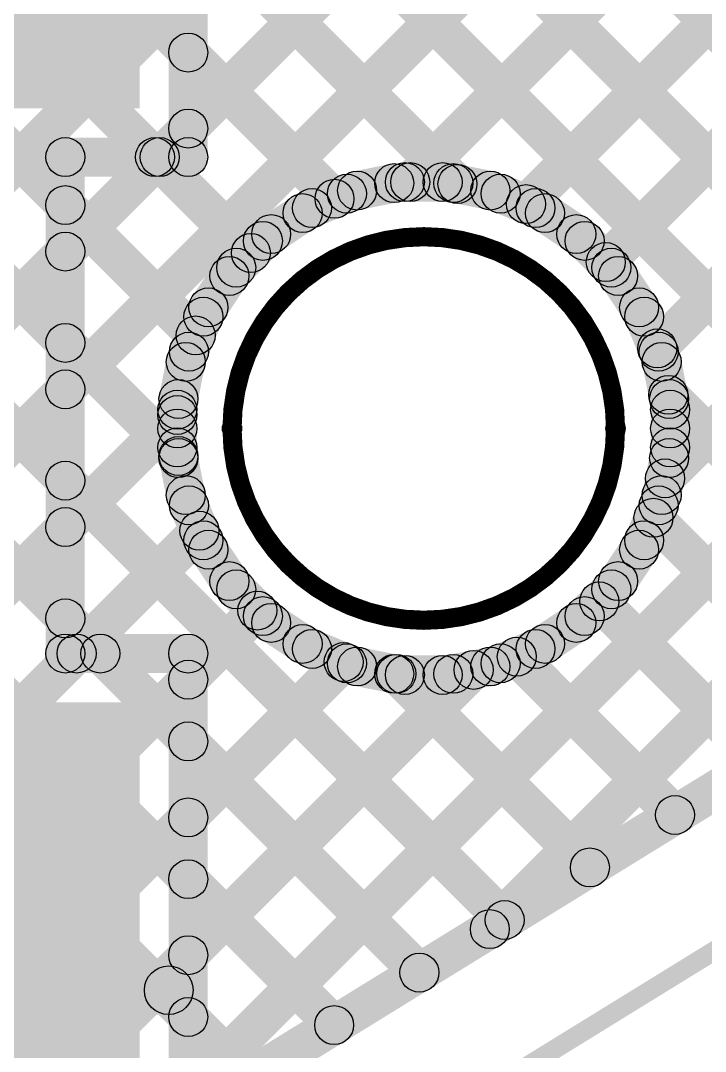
# Model space of a CAD drawing. Header units: millimetres. Extents: x -0.002 to 0.947, y -0.256 to 0.635.
# Drawn here: x 0.7243 to 0.8649, y -0.0688 to 0.1428 of the extents above; entities that cross this region are included whole.
import ezdxf

# ---------------------------------------------------------------- set-up
doc = ezdxf.new("R2010")
doc.units = ezdxf.units.MM
doc.header["$MEASUREMENT"] = 0
for name, color, linetype in [('BottomLayer', 5, 'Continuous'), ('Mechanical2', 216, 'Continuous'), ('MultiLayer', 9, 'Continuous'), ('TopLayer', 1, 'Continuous'), ('TopPaste', 8, 'Continuous'), ('TopSolder', 216, 'Continuous')]:
    doc.layers.add(name, color=color, linetype=linetype)

# ---------------------------------------------------------------- blocks, each defined once
blk = doc.blocks.new('DC_005_5A_2_5_SMT_2')
at = {"layer": 'TopLayer'}
for points in [[(-0.05512, -0.17717), (0.05512, -0.17717), (0.05512, -0.27165), (-0.05512, -0.27165)], [(0.18504, -0.17717), (0.29528, -0.17717), (0.29528, -0.27165), (0.18504, -0.27165)]]:
    blk.add_hatch(color=1, dxfattribs=at).paths.add_polyline_path(points)
at = {"layer": 'TopPaste'}
for points in [[(-0.05512, -0.17717), (0.05512, -0.17717), (0.05512, -0.27165), (-0.05512, -0.27165)], [(0.18504, -0.17717), (0.29528, -0.17717), (0.29528, -0.27165), (0.18504, -0.27165)]]:
    blk.add_hatch(color=8, dxfattribs=at).paths.add_polyline_path(points)
at = {"layer": 'TopSolder'}
for points in [[(-0.05912, -0.17317), (0.05912, -0.17317), (0.05912, -0.27565), (-0.05912, -0.27565)], [(0.18104, -0.17317), (0.29928, -0.17317), (0.29928, -0.27565), (0.18104, -0.27565)]]:
    blk.add_hatch(color=216, dxfattribs=at).paths.add_polyline_path(points)

msp = doc.modelspace()

# ---------------------------------------------------------------- hatches: boundary and pattern name
at = {"layer": 'BottomLayer'}
for points in [[(0.53565, -0.05154), (0.52999, -0.04589), (0.90817, 0.3323), (0.91383, 0.32664)], [(0.53006, -0.08541), (0.5244, -0.07976), (0.90817, 0.30401), (0.91383, 0.29836)], [(0.50093, -0.14283), (0.49527, -0.13717), (0.90817, 0.27573), (0.91383, 0.27007)], [(0.43297, 0.25836), (0.43862, 0.26402), (0.77402, -0.07138), (0.76837, -0.07704)], [(0.46125, 0.25836), (0.46691, 0.26402), (0.79152, -0.06059), (0.78586, -0.06625)], [(0.48954, 0.25836), (0.49519, 0.26402), (0.80902, -0.04981), (0.80336, -0.05546)], [(0.51782, 0.25836), (0.52348, 0.26402), (0.82652, -0.03902), (0.82086, -0.04468)], [(0.5461, 0.25836), (0.55176, 0.26402), (0.75954, 0.05623), (0.75389, 0.05058)], [(0.57439, 0.25836), (0.58004, 0.26402), (0.76307, 0.08099), (0.75742, 0.07533)], [(0.60267, 0.25836), (0.60833, 0.26402), (0.77442, 0.09793), (0.76876, 0.09227)], [(0.63096, 0.25836), (0.63661, 0.26402), (0.79159, 0.10905), (0.78593, 0.10339)], [(0.65924, 0.25836), (0.6649, 0.26402), (0.81683, 0.11208), (0.81118, 0.10643)], [(0.68752, 0.25836), (0.69318, 0.26402), (0.91383, 0.04337), (0.90817, 0.03772)], [(0.71581, 0.25836), (0.72147, 0.26402), (0.91383, 0.07166), (0.90817, 0.066)], [(0.74409, 0.25836), (0.74975, 0.26402), (0.91383, 0.09994), (0.90817, 0.09428)], [(0.52921, -0.14283), (0.52356, -0.13717), (0.90817, 0.24744), (0.91383, 0.24179)], [(0.80714, 0.10681), (0.80148, 0.11247), (0.90817, 0.21916), (0.91383, 0.2135)], [(0.8309, 0.10229), (0.82524, 0.10795), (0.90817, 0.19088), (0.91383, 0.18522)], [(0.84729, 0.09039), (0.84163, 0.09605), (0.90817, 0.16259), (0.91383, 0.15693)], [(0.52803, 0.13501), (0.53369, 0.14067), (0.75653, -0.08217), (0.75087, -0.08782)], [(0.85785, 0.07268), (0.8522, 0.07833), (0.90817, 0.13431), (0.91383, 0.12865)], [(0.79419, 0.10399), (0.79263, 0.11184), (0.80024, 0.11335), (0.8018, 0.1055)], [(0.80321, 0.10564), (0.80321, 0.11364), (0.81096, 0.11364), (0.81096, 0.10564)], [(0.81237, 0.1055), (0.81393, 0.11335), (0.82154, 0.11184), (0.81998, 0.10399)], [(0.78568, 0.10061), (0.78262, 0.108), (0.78978, 0.11097), (0.79284, 0.10358)], [(0.82133, 0.10358), (0.82439, 0.11097), (0.83156, 0.108), (0.8285, 0.10061)], [(0.77798, 0.09564), (0.77354, 0.10229), (0.77998, 0.1066), (0.78443, 0.09994)], [(0.82974, 0.09994), (0.83419, 0.1066), (0.84064, 0.10229), (0.83619, 0.09564)], [(0.85946, 0.04599), (0.8538, 0.05165), (0.90817, 0.10602), (0.91383, 0.10037)], [(0.7714, 0.08925), (0.76575, 0.09491), (0.77123, 0.10039), (0.77689, 0.09474)], [(0.83729, 0.09474), (0.84294, 0.10039), (0.84843, 0.09491), (0.84277, 0.08925)], [(0.7662, 0.08171), (0.75955, 0.08616), (0.76385, 0.09261), (0.77051, 0.08816)], [(0.84367, 0.08816), (0.85032, 0.09261), (0.85463, 0.08616), (0.84798, 0.08171)], [(0.76256, 0.0733), (0.75517, 0.07636), (0.75814, 0.08353), (0.76553, 0.08047)], [(0.84864, 0.08047), (0.85603, 0.08353), (0.859, 0.07636), (0.85161, 0.0733)], [(0.74974, -0.09201), (0.74408, -0.08635), (0.90817, 0.07774), (0.91383, 0.07208)], [(0.76064, 0.06434), (0.75279, 0.0659), (0.75431, 0.07351), (0.76215, 0.07195)], [(0.85202, 0.07195), (0.85987, 0.07351), (0.86138, 0.0659), (0.85353, 0.06434)], [(0.85446, 0.06314), (0.86012, 0.0688), (0.91383, 0.01509), (0.90817, 0.00943)], [(0.5575, -0.14283), (0.55184, -0.13717), (0.75367, 0.06466), (0.75933, 0.059)], [(0.7605, 0.05906), (0.7525, 0.05906), (0.7525, 0.06293), (0.7605, 0.06293)], [(0.86167, 0.05906), (0.85367, 0.05906), (0.85367, 0.06293), (0.86167, 0.06293)], [(0.7605, 0.05518), (0.7525, 0.05518), (0.7525, 0.05906), (0.7605, 0.05906)], [(0.86167, 0.05518), (0.85367, 0.05518), (0.85367, 0.05906), (0.86167, 0.05906)], [(0.75279, 0.05221), (0.76064, 0.05377), (0.76215, 0.04616), (0.75431, 0.0446)], [(0.85987, 0.0446), (0.85202, 0.04616), (0.85353, 0.05377), (0.86138, 0.05221)], [(0.82348, -0.04655), (0.81783, -0.04089), (0.90817, 0.04945), (0.91383, 0.0438)], [(0.75517, 0.04175), (0.76256, 0.04481), (0.76553, 0.03765), (0.75814, 0.03458)], [(0.85603, 0.03458), (0.84864, 0.03765), (0.85161, 0.04481), (0.859, 0.04175)], [(0.85142, 0.0379), (0.85708, 0.04356), (0.89651, 0.00412), (0.89085, -0.00153)], [(0.58578, -0.14283), (0.58012, -0.13717), (0.7582, 0.0409), (0.76385, 0.03524)], [(0.75955, 0.03195), (0.7662, 0.0364), (0.77051, 0.02995), (0.76385, 0.0255)], [(0.85032, 0.0255), (0.84367, 0.02995), (0.84798, 0.0364), (0.85463, 0.03195)], [(0.76575, 0.0232), (0.7714, 0.02886), (0.77689, 0.02337), (0.77123, 0.01772)], [(0.84294, 0.01772), (0.83729, 0.02337), (0.84277, 0.02886), (0.84843, 0.0232)], [(0.8403, 0.02073), (0.84596, 0.02639), (0.87901, -0.00666), (0.87335, -0.01232)], [(0.61407, -0.14283), (0.60841, -0.13717), (0.77009, 0.02451), (0.77575, 0.01885)], [(0.77354, 0.01582), (0.77798, 0.02247), (0.78443, 0.01817), (0.77998, 0.01151)], [(0.83419, 0.01151), (0.82974, 0.01817), (0.83619, 0.02247), (0.84064, 0.01582)], [(0.78262, 0.01011), (0.78568, 0.0175), (0.79284, 0.01453), (0.78978, 0.00714)], [(0.82439, 0.00714), (0.82133, 0.01453), (0.8285, 0.0175), (0.83156, 0.01011)], [(0.66657, -0.1434), (0.66237, -0.13659), (0.9089, 0.01538), (0.9131, 0.00857)], [(0.82336, 0.00939), (0.82902, 0.01504), (0.86151, -0.01745), (0.85586, -0.02311)], [(0.64235, -0.14283), (0.63669, -0.13717), (0.78781, 0.01394), (0.79347, 0.00829)], [(0.79263, 0.00627), (0.7942, 0.01412), (0.8018, 0.01261), (0.80024, 0.00476)], [(0.81393, 0.00476), (0.81237, 0.01261), (0.81998, 0.01412), (0.82154, 0.00627)], [(0.676, -0.13746), (0.67034, -0.13181), (0.81449, 0.01234), (0.82015, 0.00669)], [(0.79861, 0.00586), (0.80427, 0.01151), (0.84401, -0.02824), (0.83836, -0.03389)], [(0.80321, 0.00447), (0.80321, 0.01247), (0.81096, 0.01247), (0.81096, 0.00447)]]:
    msp.add_hatch(color=5, dxfattribs=at).paths.add_polyline_path(points)
h = msp.add_hatch(color=5, dxfattribs=at)
edge = h.paths.add_edge_path()
edge.add_arc((0.80102, 0.10943), 0.004, 0, 360)
h = msp.add_hatch(color=5, dxfattribs=at)
edge = h.paths.add_edge_path()
edge.add_arc((0.80321, 0.10964), 0.004, 0, 360)
h = msp.add_hatch(color=5, dxfattribs=at)
edge = h.paths.add_edge_path()
edge.add_arc((0.80431, 0.10964), 0.004, 0, 360)
h = msp.add_hatch(color=5, dxfattribs=at)
edge = h.paths.add_edge_path()
edge.add_arc((0.81096, 0.10964), 0.004, 0, 360)
h = msp.add_hatch(color=5, dxfattribs=at)
edge = h.paths.add_edge_path()
edge.add_arc((0.81315, 0.10943), 0.004, 0, 360)
h = msp.add_hatch(color=5, dxfattribs=at)
edge = h.paths.add_edge_path()
edge.add_arc((0.814, 0.10926), 0.004, 0, 360)
h = msp.add_hatch(color=5, dxfattribs=at)
edge = h.paths.add_edge_path()
edge.add_arc((0.78876, 0.10622), 0.004, 0, 360)
h = msp.add_hatch(color=5, dxfattribs=at)
edge = h.paths.add_edge_path()
edge.add_arc((0.79131, 0.10727), 0.004, 0, 360)
h = msp.add_hatch(color=5, dxfattribs=at)
edge = h.paths.add_edge_path()
edge.add_arc((0.79341, 0.10791), 0.004, 0, 360)
h = msp.add_hatch(color=5, dxfattribs=at)
edge = h.paths.add_edge_path()
edge.add_arc((0.82076, 0.10791), 0.004, 0, 360)
h = msp.add_hatch(color=5, dxfattribs=at)
edge = h.paths.add_edge_path()
edge.add_arc((0.82286, 0.10727), 0.004, 0, 360)
h = msp.add_hatch(color=5, dxfattribs=at)
edge = h.paths.add_edge_path()
edge.add_arc((0.78415, 0.10431), 0.004, 0, 360)
h = msp.add_hatch(color=5, dxfattribs=at)
edge = h.paths.add_edge_path()
edge.add_arc((0.82807, 0.10512), 0.004, 0, 360)
h = msp.add_hatch(color=5, dxfattribs=at)
edge = h.paths.add_edge_path()
edge.add_arc((0.83003, 0.10431), 0.004, 0, 360)
h = msp.add_hatch(color=5, dxfattribs=at)
edge = h.paths.add_edge_path()
edge.add_arc((0.78221, 0.10327), 0.004, 0, 360)
h = msp.add_hatch(color=5, dxfattribs=at)
edge = h.paths.add_edge_path()
edge.add_arc((0.83197, 0.10327), 0.004, 0, 360)
h = msp.add_hatch(color=5, dxfattribs=at)
edge = h.paths.add_edge_path()
edge.add_arc((0.77576, 0.09896), 0.004, 0, 360)
h = msp.add_hatch(color=5, dxfattribs=at)
edge = h.paths.add_edge_path()
edge.add_arc((0.83841, 0.09896), 0.004, 0, 360)
h = msp.add_hatch(color=5, dxfattribs=at)
edge = h.paths.add_edge_path()
edge.add_arc((0.77406, 0.09757), 0.004, 0, 360)
h = msp.add_hatch(color=5, dxfattribs=at)
edge = h.paths.add_edge_path()
edge.add_arc((0.84011, 0.09757), 0.004, 0, 360)
h = msp.add_hatch(color=5, dxfattribs=at)
edge = h.paths.add_edge_path()
edge.add_arc((0.77159, 0.0951), 0.004, 0, 360)
h = msp.add_hatch(color=5, dxfattribs=at)
edge = h.paths.add_edge_path()
edge.add_arc((0.76858, 0.09208), 0.004, 0, 360)
h = msp.add_hatch(color=5, dxfattribs=at)
edge = h.paths.add_edge_path()
edge.add_arc((0.84446, 0.09322), 0.004, 0, 360)
h = msp.add_hatch(color=5, dxfattribs=at)
edge = h.paths.add_edge_path()
edge.add_arc((0.8456, 0.09208), 0.004, 0, 360)
h = msp.add_hatch(color=5, dxfattribs=at)
edge = h.paths.add_edge_path()
edge.add_arc((0.76718, 0.09038), 0.004, 0, 360)
h = msp.add_hatch(color=5, dxfattribs=at)
edge = h.paths.add_edge_path()
edge.add_arc((0.84699, 0.09038), 0.004, 0, 360)
h = msp.add_hatch(color=5, dxfattribs=at)
edge = h.paths.add_edge_path()
edge.add_arc((0.76287, 0.08393), 0.004, 0, 360)
h = msp.add_hatch(color=5, dxfattribs=at)
edge = h.paths.add_edge_path()
edge.add_arc((0.8513, 0.08393), 0.004, 0, 360)
h = msp.add_hatch(color=5, dxfattribs=at)
edge = h.paths.add_edge_path()
edge.add_arc((0.76184, 0.082), 0.004, 0, 360)
h = msp.add_hatch(color=5, dxfattribs=at)
edge = h.paths.add_edge_path()
edge.add_arc((0.85234, 0.082), 0.004, 0, 360)
h = msp.add_hatch(color=5, dxfattribs=at)
edge = h.paths.add_edge_path()
edge.add_arc((0.76025, 0.07816), 0.004, 0, 360)
h = msp.add_hatch(color=5, dxfattribs=at)
edge = h.paths.add_edge_path()
edge.add_arc((0.75887, 0.07483), 0.004, 0, 360)
h = msp.add_hatch(color=5, dxfattribs=at)
edge = h.paths.add_edge_path()
edge.add_arc((0.85503, 0.0755), 0.004, 0, 360)
h = msp.add_hatch(color=5, dxfattribs=at)
edge = h.paths.add_edge_path()
edge.add_arc((0.85531, 0.07483), 0.004, 0, 360)
h = msp.add_hatch(color=5, dxfattribs=at)
edge = h.paths.add_edge_path()
edge.add_arc((0.75823, 0.07273), 0.004, 0, 360)
h = msp.add_hatch(color=5, dxfattribs=at)
edge = h.paths.add_edge_path()
edge.add_arc((0.85594, 0.07273), 0.004, 0, 360)
h = msp.add_hatch(color=5, dxfattribs=at)
edge = h.paths.add_edge_path()
edge.add_arc((0.85729, 0.06597), 0.004, 0, 360)
h = msp.add_hatch(color=5, dxfattribs=at)
edge = h.paths.add_edge_path()
edge.add_arc((0.75672, 0.06512), 0.004, 0, 360)
h = msp.add_hatch(color=5, dxfattribs=at)
edge = h.paths.add_edge_path()
edge.add_arc((0.85746, 0.06512), 0.004, 0, 360)
h = msp.add_hatch(color=5, dxfattribs=at)
edge = h.paths.add_edge_path()
edge.add_arc((0.7565, 0.06293), 0.004, 0, 360)
h = msp.add_hatch(color=5, dxfattribs=at)
edge = h.paths.add_edge_path()
edge.add_arc((0.7565, 0.06183), 0.004, 0, 360)
h = msp.add_hatch(color=5, dxfattribs=at)
edge = h.paths.add_edge_path()
edge.add_arc((0.85767, 0.06293), 0.004, 0, 360)
h = msp.add_hatch(color=5, dxfattribs=at)
edge = h.paths.add_edge_path()
edge.add_arc((0.7565, 0.05906), 0.004, 0, 360)
h = msp.add_hatch(color=5, dxfattribs=at)
edge = h.paths.add_edge_path()
edge.add_arc((0.7565, 0.05906), 0.004, 0, 360)
h = msp.add_hatch(color=5, dxfattribs=at)
edge = h.paths.add_edge_path()
edge.add_arc((0.85767, 0.05906), 0.004, 0, 360)
h = msp.add_hatch(color=5, dxfattribs=at)
edge = h.paths.add_edge_path()
edge.add_arc((0.85767, 0.05906), 0.004, 0, 360)
h = msp.add_hatch(color=5, dxfattribs=at)
edge = h.paths.add_edge_path()
edge.add_arc((0.7565, 0.05518), 0.004, 0, 360)
h = msp.add_hatch(color=5, dxfattribs=at)
edge = h.paths.add_edge_path()
edge.add_arc((0.75672, 0.05341), 0.004, 0, 360)
h = msp.add_hatch(color=5, dxfattribs=at)
edge = h.paths.add_edge_path()
edge.add_arc((0.85767, 0.05518), 0.004, 0, 360)
h = msp.add_hatch(color=5, dxfattribs=at)
edge = h.paths.add_edge_path()
edge.add_arc((0.75672, 0.05299), 0.004, 0, 360)
h = msp.add_hatch(color=5, dxfattribs=at)
edge = h.paths.add_edge_path()
edge.add_arc((0.85746, 0.05299), 0.004, 0, 360)
h = msp.add_hatch(color=5, dxfattribs=at)
edge = h.paths.add_edge_path()
edge.add_arc((0.85663, 0.04882), 0.004, 0, 360)
h = msp.add_hatch(color=5, dxfattribs=at)
edge = h.paths.add_edge_path()
edge.add_arc((0.75823, 0.04538), 0.004, 0, 360)
h = msp.add_hatch(color=5, dxfattribs=at)
edge = h.paths.add_edge_path()
edge.add_arc((0.85594, 0.04538), 0.004, 0, 360)
h = msp.add_hatch(color=5, dxfattribs=at)
edge = h.paths.add_edge_path()
edge.add_arc((0.75887, 0.04328), 0.004, 0, 360)
h = msp.add_hatch(color=5, dxfattribs=at)
edge = h.paths.add_edge_path()
edge.add_arc((0.85531, 0.04328), 0.004, 0, 360)
h = msp.add_hatch(color=5, dxfattribs=at)
edge = h.paths.add_edge_path()
edge.add_arc((0.85425, 0.04073), 0.004, 0, 360)
h = msp.add_hatch(color=5, dxfattribs=at)
edge = h.paths.add_edge_path()
edge.add_arc((0.76102, 0.03807), 0.004, 0, 360)
h = msp.add_hatch(color=5, dxfattribs=at)
edge = h.paths.add_edge_path()
edge.add_arc((0.76184, 0.03611), 0.004, 0, 360)
h = msp.add_hatch(color=5, dxfattribs=at)
edge = h.paths.add_edge_path()
edge.add_arc((0.76287, 0.03418), 0.004, 0, 360)
h = msp.add_hatch(color=5, dxfattribs=at)
edge = h.paths.add_edge_path()
edge.add_arc((0.8513, 0.03418), 0.004, 0, 360)
h = msp.add_hatch(color=5, dxfattribs=at)
edge = h.paths.add_edge_path()
edge.add_arc((0.85234, 0.03611), 0.004, 0, 360)
h = msp.add_hatch(color=5, dxfattribs=at)
edge = h.paths.add_edge_path()
edge.add_arc((0.76718, 0.02773), 0.004, 0, 360)
h = msp.add_hatch(color=5, dxfattribs=at)
edge = h.paths.add_edge_path()
edge.add_arc((0.76858, 0.02603), 0.004, 0, 360)
h = msp.add_hatch(color=5, dxfattribs=at)
edge = h.paths.add_edge_path()
edge.add_arc((0.8456, 0.02603), 0.004, 0, 360)
h = msp.add_hatch(color=5, dxfattribs=at)
edge = h.paths.add_edge_path()
edge.add_arc((0.84699, 0.02773), 0.004, 0, 360)
h = msp.add_hatch(color=5, dxfattribs=at)
edge = h.paths.add_edge_path()
edge.add_arc((0.84313, 0.02356), 0.004, 0, 360)
h = msp.add_hatch(color=5, dxfattribs=at)
edge = h.paths.add_edge_path()
edge.add_arc((0.77292, 0.02168), 0.004, 0, 360)
h = msp.add_hatch(color=5, dxfattribs=at)
edge = h.paths.add_edge_path()
edge.add_arc((0.77406, 0.02054), 0.004, 0, 360)
h = msp.add_hatch(color=5, dxfattribs=at)
edge = h.paths.add_edge_path()
edge.add_arc((0.84011, 0.02054), 0.004, 0, 360)
h = msp.add_hatch(color=5, dxfattribs=at)
edge = h.paths.add_edge_path()
edge.add_arc((0.77576, 0.01915), 0.004, 0, 360)
h = msp.add_hatch(color=5, dxfattribs=at)
edge = h.paths.add_edge_path()
edge.add_arc((0.83841, 0.01915), 0.004, 0, 360)
h = msp.add_hatch(color=5, dxfattribs=at)
edge = h.paths.add_edge_path()
edge.add_arc((0.78221, 0.01484), 0.004, 0, 360)
h = msp.add_hatch(color=5, dxfattribs=at)
edge = h.paths.add_edge_path()
edge.add_arc((0.78415, 0.0138), 0.004, 0, 360)
h = msp.add_hatch(color=5, dxfattribs=at)
edge = h.paths.add_edge_path()
edge.add_arc((0.83003, 0.0138), 0.004, 0, 360)
h = msp.add_hatch(color=5, dxfattribs=at)
edge = h.paths.add_edge_path()
edge.add_arc((0.83197, 0.01484), 0.004, 0, 360)
h = msp.add_hatch(color=5, dxfattribs=at)
edge = h.paths.add_edge_path()
edge.add_arc((0.79064, 0.01112), 0.004, 0, 360)
h = msp.add_hatch(color=5, dxfattribs=at)
edge = h.paths.add_edge_path()
edge.add_arc((0.79131, 0.01084), 0.004, 0, 360)
h = msp.add_hatch(color=5, dxfattribs=at)
edge = h.paths.add_edge_path()
edge.add_arc((0.82286, 0.01084), 0.004, 0, 360)
h = msp.add_hatch(color=5, dxfattribs=at)
edge = h.paths.add_edge_path()
edge.add_arc((0.82619, 0.01222), 0.004, 0, 360)
h = msp.add_hatch(color=5, dxfattribs=at)
edge = h.paths.add_edge_path()
edge.add_arc((0.79341, 0.0102), 0.004, 0, 360)
h = msp.add_hatch(color=5, dxfattribs=at)
edge = h.paths.add_edge_path()
edge.add_arc((0.81732, 0.00951), 0.004, 0, 360)
h = msp.add_hatch(color=5, dxfattribs=at)
edge = h.paths.add_edge_path()
edge.add_arc((0.82076, 0.0102), 0.004, 0, 360)
h = msp.add_hatch(color=5, dxfattribs=at)
edge = h.paths.add_edge_path()
edge.add_arc((0.80102, 0.00869), 0.004, 0, 360)
h = msp.add_hatch(color=5, dxfattribs=at)
edge = h.paths.add_edge_path()
edge.add_arc((0.80144, 0.00869), 0.004, 0, 360)
h = msp.add_hatch(color=5, dxfattribs=at)
edge = h.paths.add_edge_path()
edge.add_arc((0.80321, 0.00847), 0.004, 0, 360)
h = msp.add_hatch(color=5, dxfattribs=at)
edge = h.paths.add_edge_path()
edge.add_arc((0.81096, 0.00847), 0.004, 0, 360)
h = msp.add_hatch(color=5, dxfattribs=at)
edge = h.paths.add_edge_path()
edge.add_arc((0.81315, 0.00869), 0.004, 0, 360)
h = msp.add_hatch(color=5, dxfattribs=at)
edge = h.paths.add_edge_path()
edge.add_arc((0.85868, -0.02028), 0.004, 0, 360)
h = msp.add_hatch(color=5, dxfattribs=at)
edge = h.paths.add_edge_path()
edge.add_arc((0.84119, -0.03106), 0.004, 0, 360)
h = msp.add_hatch(color=5, dxfattribs=at)
edge = h.paths.add_edge_path()
edge.add_arc((0.82369, -0.04185), 0.004, 0, 360)
h = msp.add_hatch(color=5, dxfattribs=at)
edge = h.paths.add_edge_path()
edge.add_arc((0.82065, -0.04372), 0.004, 0, 360)
h = msp.add_hatch(color=5, dxfattribs=at)
edge = h.paths.add_edge_path()
edge.add_arc((0.80619, -0.05264), 0.004, 0, 360)
h = msp.add_hatch(color=5, dxfattribs=at)
edge = h.paths.add_edge_path()
edge.add_arc((0.78869, -0.06342), 0.004, 0, 360)
at = {"layer": 'Mechanical2'}
h = msp.add_hatch(color=216, dxfattribs=at)
edge = h.paths.add_edge_path()
edge.add_arc((0.76772, 0.05906), 0.00197, 0, 360)
h = msp.add_hatch(color=216, dxfattribs=at)
edge = h.paths.add_edge_path()
edge.add_arc((0.84646, 0.05906), 0.00197, 0, 360)
msp.add_hatch(color=216, dxfattribs=at).paths.add_polyline_path([(0.65851, -0.17884), (0.65645, -0.17549), (0.94385, 0.00168), (0.94591, -0.00168)])
at = {"layer": 'TopLayer'}
for points in [[(0.76156, 0.1178), (0.7559, 0.12346), (0.90817, 0.27573), (0.91383, 0.27007)], [(0.76273, 0.11478), (0.75473, 0.11478), (0.75473, 0.25302), (0.76273, 0.25302)], [(0.7559, 0.24655), (0.76156, 0.25221), (0.91383, 0.09994), (0.90817, 0.09428)], [(0.73632, 0.06428), (0.73066, 0.06993), (0.90817, 0.24744), (0.91383, 0.24179)], [(0.7559, 0.21827), (0.76156, 0.22392), (0.91383, 0.07166), (0.90817, 0.066)], [(0.80714, 0.10681), (0.80148, 0.11247), (0.90817, 0.21916), (0.91383, 0.2135)], [(0.7559, 0.18998), (0.76156, 0.19564), (0.91383, 0.04337), (0.90817, 0.03772)], [(0.8309, 0.10229), (0.82524, 0.10795), (0.90817, 0.19088), (0.91383, 0.18522)], [(0.7559, 0.1617), (0.76156, 0.16736), (0.81683, 0.11208), (0.81118, 0.10643)], [(0.84729, 0.09039), (0.84163, 0.09605), (0.90817, 0.16259), (0.91383, 0.15693)], [(0.7559, 0.13341), (0.76156, 0.13907), (0.79159, 0.10905), (0.78593, 0.10339)], [(0.85785, 0.07268), (0.8522, 0.07833), (0.90817, 0.13431), (0.91383, 0.12865)], [(0.75571, 0.11195), (0.75005, 0.11761), (0.7559, 0.12346), (0.76156, 0.1178)], [(0.73349, 0.11078), (0.73349, 0.11878), (0.75873, 0.11878), (0.75873, 0.11078)], [(0.73632, 0.09256), (0.73066, 0.09822), (0.75005, 0.11761), (0.75571, 0.11195)], [(0.74908, 0.11195), (0.75474, 0.11761), (0.77442, 0.09793), (0.76876, 0.09227)], [(0.73749, 0.01286), (0.72949, 0.01286), (0.72949, 0.11478), (0.73749, 0.11478)], [(0.79419, 0.10399), (0.79263, 0.11184), (0.80024, 0.11335), (0.8018, 0.1055)], [(0.80321, 0.10564), (0.80321, 0.11364), (0.81096, 0.11364), (0.81096, 0.10564)], [(0.81237, 0.1055), (0.81393, 0.11335), (0.82154, 0.11184), (0.81998, 0.10399)], [(0.78568, 0.10061), (0.78262, 0.108), (0.78978, 0.11097), (0.79284, 0.10358)], [(0.82133, 0.10358), (0.82439, 0.11097), (0.83156, 0.108), (0.8285, 0.10061)], [(0.73066, 0.10209), (0.73632, 0.10775), (0.76307, 0.08099), (0.75742, 0.07533)], [(0.77798, 0.09564), (0.77354, 0.10229), (0.77998, 0.1066), (0.78443, 0.09994)], [(0.82974, 0.09994), (0.83419, 0.1066), (0.84064, 0.10229), (0.83619, 0.09564)], [(0.85946, 0.04599), (0.8538, 0.05165), (0.90817, 0.10602), (0.91383, 0.10037)], [(0.7714, 0.08925), (0.76575, 0.09491), (0.77123, 0.10039), (0.77689, 0.09474)], [(0.83729, 0.09474), (0.84294, 0.10039), (0.84843, 0.09491), (0.84277, 0.08925)], [(0.7662, 0.08171), (0.75955, 0.08616), (0.76385, 0.09261), (0.77051, 0.08816)], [(0.84367, 0.08816), (0.85032, 0.09261), (0.85463, 0.08616), (0.84798, 0.08171)], [(0.76256, 0.0733), (0.75517, 0.07636), (0.75814, 0.08353), (0.76553, 0.08047)], [(0.84864, 0.08047), (0.85603, 0.08353), (0.859, 0.07636), (0.85161, 0.0733)], [(0.73066, 0.07381), (0.73632, 0.07946), (0.75954, 0.05623), (0.75389, 0.05058)], [(0.76156, -0.08019), (0.7559, -0.07453), (0.90817, 0.07774), (0.91383, 0.07208)], [(0.76064, 0.06434), (0.75279, 0.0659), (0.75431, 0.07351), (0.76215, 0.07195)], [(0.85202, 0.07195), (0.85987, 0.07351), (0.86138, 0.0659), (0.85353, 0.06434)], [(0.85446, 0.06314), (0.86012, 0.0688), (0.91383, 0.01509), (0.90817, 0.00943)], [(0.73632, 0.03599), (0.73066, 0.04165), (0.75367, 0.06466), (0.75933, 0.059)], [(0.7605, 0.05906), (0.7525, 0.05906), (0.7525, 0.06293), (0.7605, 0.06293)], [(0.86167, 0.05906), (0.85367, 0.05906), (0.85367, 0.06293), (0.86167, 0.06293)], [(0.7605, 0.05518), (0.7525, 0.05518), (0.7525, 0.05906), (0.7605, 0.05906)], [(0.86167, 0.05518), (0.85367, 0.05518), (0.85367, 0.05906), (0.86167, 0.05906)], [(0.75279, 0.05221), (0.76064, 0.05377), (0.76215, 0.04616), (0.75431, 0.0446)], [(0.85987, 0.0446), (0.85202, 0.04616), (0.85353, 0.05377), (0.86138, 0.05221)], [(0.73066, 0.04552), (0.73632, 0.05118), (0.82652, -0.03902), (0.82086, -0.04468)], [(0.82348, -0.04655), (0.81783, -0.04089), (0.90817, 0.04945), (0.91383, 0.0438)], [(0.75517, 0.04175), (0.76256, 0.04481), (0.76553, 0.03765), (0.75814, 0.03458)], [(0.85603, 0.03458), (0.84864, 0.03765), (0.85161, 0.04481), (0.859, 0.04175)], [(0.85142, 0.0379), (0.85708, 0.04356), (0.89651, 0.00412), (0.89085, -0.00153)], [(0.73864, 0.01003), (0.73298, 0.01569), (0.7582, 0.0409), (0.76385, 0.03524)], [(0.75955, 0.03195), (0.7662, 0.0364), (0.77051, 0.02995), (0.76385, 0.0255)], [(0.85032, 0.0255), (0.84367, 0.02995), (0.84798, 0.0364), (0.85463, 0.03195)], [(0.76575, 0.0232), (0.7714, 0.02886), (0.77689, 0.02337), (0.77123, 0.01772)], [(0.84294, 0.01772), (0.83729, 0.02337), (0.84277, 0.02886), (0.84843, 0.0232)], [(0.8403, 0.02073), (0.84596, 0.02639), (0.87901, -0.00666), (0.87335, -0.01232)], [(0.76156, 0.00467), (0.7559, 0.01032), (0.77009, 0.02451), (0.77575, 0.01885)], [(0.73066, 0.01724), (0.73632, 0.02289), (0.74352, 0.01569), (0.73787, 0.01003)], [(0.77354, 0.01582), (0.77798, 0.02247), (0.78443, 0.01817), (0.77998, 0.01151)], [(0.83419, 0.01151), (0.82974, 0.01817), (0.83619, 0.02247), (0.84064, 0.01582)], [(0.78262, 0.01011), (0.78568, 0.0175), (0.79284, 0.01453), (0.78978, 0.00714)], [(0.82439, 0.00714), (0.82133, 0.01453), (0.8285, 0.0175), (0.83156, 0.01011)], [(0.73349, 0.00886), (0.73349, 0.01686), (0.75873, 0.01686), (0.75873, 0.00886)], [(0.76083, -0.0853), (0.75663, -0.07849), (0.9089, 0.01538), (0.9131, 0.00857)], [(0.82336, 0.00939), (0.82902, 0.01504), (0.86151, -0.01745), (0.85586, -0.02311)], [(0.76273, -0.08189), (0.75473, -0.08189), (0.75473, 0.01286), (0.76273, 0.01286)], [(0.76156, -0.02362), (0.7559, -0.01796), (0.78781, 0.01394), (0.79347, 0.00829)], [(0.79263, 0.00627), (0.7942, 0.01412), (0.8018, 0.01261), (0.80024, 0.00476)], [(0.81393, 0.00476), (0.81237, 0.01261), (0.81998, 0.01412), (0.82154, 0.00627)], [(0.76156, -0.0519), (0.7559, -0.04624), (0.81449, 0.01234), (0.82015, 0.00669)], [(0.79861, 0.00586), (0.80427, 0.01151), (0.84401, -0.02824), (0.83836, -0.03389)], [(0.80321, 0.00447), (0.80321, 0.01247), (0.81096, 0.01247), (0.81096, 0.00447)], [(0.7559, -0.00801), (0.76156, -0.00235), (0.80902, -0.04981), (0.80336, -0.05546)], [(0.7559, -0.03629), (0.76156, -0.03063), (0.79152, -0.06059), (0.78586, -0.06625)], [(0.69749, -0.06126), (0.69749, -0.05126), (0.75473, -0.05126), (0.75473, -0.06126)], [(0.7559, -0.06458), (0.76156, -0.05892), (0.77402, -0.07138), (0.76837, -0.07704)]]:
    msp.add_hatch(color=1, dxfattribs=at).paths.add_polyline_path(points)
h = msp.add_hatch(color=1, dxfattribs=at)
edge = h.paths.add_edge_path()
edge.add_arc((0.75873, 0.13624), 0.004, 0, 360)
h = msp.add_hatch(color=1, dxfattribs=at)
edge = h.paths.add_edge_path()
edge.add_arc((0.75873, 0.12063), 0.004, 0, 360)
h = msp.add_hatch(color=1, dxfattribs=at)
edge = h.paths.add_edge_path()
edge.add_arc((0.75873, 0.12063), 0.004, 0, 360)
h = msp.add_hatch(color=1, dxfattribs=at)
edge = h.paths.add_edge_path()
edge.add_arc((0.73349, 0.11478), 0.004, 0, 360)
h = msp.add_hatch(color=1, dxfattribs=at)
edge = h.paths.add_edge_path()
edge.add_arc((0.73349, 0.11478), 0.004, 0, 360)
h = msp.add_hatch(color=1, dxfattribs=at)
edge = h.paths.add_edge_path()
edge.add_arc((0.75191, 0.11478), 0.004, 0, 360)
h = msp.add_hatch(color=1, dxfattribs=at)
edge = h.paths.add_edge_path()
edge.add_arc((0.75288, 0.11478), 0.004, 0, 360)
h = msp.add_hatch(color=1, dxfattribs=at)
edge = h.paths.add_edge_path()
edge.add_arc((0.75288, 0.11478), 0.004, 0, 360)
h = msp.add_hatch(color=1, dxfattribs=at)
edge = h.paths.add_edge_path()
edge.add_arc((0.75873, 0.11478), 0.004, 0, 360)
h = msp.add_hatch(color=1, dxfattribs=at)
edge = h.paths.add_edge_path()
edge.add_arc((0.75873, 0.11478), 0.004, 0, 360)
h = msp.add_hatch(color=1, dxfattribs=at)
edge = h.paths.add_edge_path()
edge.add_arc((0.80102, 0.10943), 0.004, 0, 360)
h = msp.add_hatch(color=1, dxfattribs=at)
edge = h.paths.add_edge_path()
edge.add_arc((0.80321, 0.10964), 0.004, 0, 360)
h = msp.add_hatch(color=1, dxfattribs=at)
edge = h.paths.add_edge_path()
edge.add_arc((0.80431, 0.10964), 0.004, 0, 360)
h = msp.add_hatch(color=1, dxfattribs=at)
edge = h.paths.add_edge_path()
edge.add_arc((0.81096, 0.10964), 0.004, 0, 360)
h = msp.add_hatch(color=1, dxfattribs=at)
edge = h.paths.add_edge_path()
edge.add_arc((0.81315, 0.10943), 0.004, 0, 360)
h = msp.add_hatch(color=1, dxfattribs=at)
edge = h.paths.add_edge_path()
edge.add_arc((0.814, 0.10926), 0.004, 0, 360)
h = msp.add_hatch(color=1, dxfattribs=at)
edge = h.paths.add_edge_path()
edge.add_arc((0.78876, 0.10622), 0.004, 0, 360)
h = msp.add_hatch(color=1, dxfattribs=at)
edge = h.paths.add_edge_path()
edge.add_arc((0.79131, 0.10727), 0.004, 0, 360)
h = msp.add_hatch(color=1, dxfattribs=at)
edge = h.paths.add_edge_path()
edge.add_arc((0.79341, 0.10791), 0.004, 0, 360)
h = msp.add_hatch(color=1, dxfattribs=at)
edge = h.paths.add_edge_path()
edge.add_arc((0.82076, 0.10791), 0.004, 0, 360)
h = msp.add_hatch(color=1, dxfattribs=at)
edge = h.paths.add_edge_path()
edge.add_arc((0.82286, 0.10727), 0.004, 0, 360)
h = msp.add_hatch(color=1, dxfattribs=at)
edge = h.paths.add_edge_path()
edge.add_arc((0.73349, 0.10492), 0.004, 0, 360)
h = msp.add_hatch(color=1, dxfattribs=at)
edge = h.paths.add_edge_path()
edge.add_arc((0.78415, 0.10431), 0.004, 0, 360)
h = msp.add_hatch(color=1, dxfattribs=at)
edge = h.paths.add_edge_path()
edge.add_arc((0.82807, 0.10512), 0.004, 0, 360)
h = msp.add_hatch(color=1, dxfattribs=at)
edge = h.paths.add_edge_path()
edge.add_arc((0.83003, 0.10431), 0.004, 0, 360)
h = msp.add_hatch(color=1, dxfattribs=at)
edge = h.paths.add_edge_path()
edge.add_arc((0.78221, 0.10327), 0.004, 0, 360)
h = msp.add_hatch(color=1, dxfattribs=at)
edge = h.paths.add_edge_path()
edge.add_arc((0.83197, 0.10327), 0.004, 0, 360)
h = msp.add_hatch(color=1, dxfattribs=at)
edge = h.paths.add_edge_path()
edge.add_arc((0.77576, 0.09896), 0.004, 0, 360)
h = msp.add_hatch(color=1, dxfattribs=at)
edge = h.paths.add_edge_path()
edge.add_arc((0.83841, 0.09896), 0.004, 0, 360)
h = msp.add_hatch(color=1, dxfattribs=at)
edge = h.paths.add_edge_path()
edge.add_arc((0.77406, 0.09757), 0.004, 0, 360)
h = msp.add_hatch(color=1, dxfattribs=at)
edge = h.paths.add_edge_path()
edge.add_arc((0.84011, 0.09757), 0.004, 0, 360)
h = msp.add_hatch(color=1, dxfattribs=at)
edge = h.paths.add_edge_path()
edge.add_arc((0.73349, 0.09539), 0.004, 0, 360)
h = msp.add_hatch(color=1, dxfattribs=at)
edge = h.paths.add_edge_path()
edge.add_arc((0.77159, 0.0951), 0.004, 0, 360)
h = msp.add_hatch(color=1, dxfattribs=at)
edge = h.paths.add_edge_path()
edge.add_arc((0.76858, 0.09208), 0.004, 0, 360)
h = msp.add_hatch(color=1, dxfattribs=at)
edge = h.paths.add_edge_path()
edge.add_arc((0.84446, 0.09322), 0.004, 0, 360)
h = msp.add_hatch(color=1, dxfattribs=at)
edge = h.paths.add_edge_path()
edge.add_arc((0.8456, 0.09208), 0.004, 0, 360)
h = msp.add_hatch(color=1, dxfattribs=at)
edge = h.paths.add_edge_path()
edge.add_arc((0.76718, 0.09038), 0.004, 0, 360)
h = msp.add_hatch(color=1, dxfattribs=at)
edge = h.paths.add_edge_path()
edge.add_arc((0.84699, 0.09038), 0.004, 0, 360)
h = msp.add_hatch(color=1, dxfattribs=at)
edge = h.paths.add_edge_path()
edge.add_arc((0.76287, 0.08393), 0.004, 0, 360)
h = msp.add_hatch(color=1, dxfattribs=at)
edge = h.paths.add_edge_path()
edge.add_arc((0.8513, 0.08393), 0.004, 0, 360)
h = msp.add_hatch(color=1, dxfattribs=at)
edge = h.paths.add_edge_path()
edge.add_arc((0.76184, 0.082), 0.004, 0, 360)
h = msp.add_hatch(color=1, dxfattribs=at)
edge = h.paths.add_edge_path()
edge.add_arc((0.85234, 0.082), 0.004, 0, 360)
h = msp.add_hatch(color=1, dxfattribs=at)
edge = h.paths.add_edge_path()
edge.add_arc((0.73349, 0.07663), 0.004, 0, 360)
h = msp.add_hatch(color=1, dxfattribs=at)
edge = h.paths.add_edge_path()
edge.add_arc((0.76025, 0.07816), 0.004, 0, 360)
h = msp.add_hatch(color=1, dxfattribs=at)
edge = h.paths.add_edge_path()
edge.add_arc((0.75887, 0.07483), 0.004, 0, 360)
h = msp.add_hatch(color=1, dxfattribs=at)
edge = h.paths.add_edge_path()
edge.add_arc((0.85503, 0.0755), 0.004, 0, 360)
h = msp.add_hatch(color=1, dxfattribs=at)
edge = h.paths.add_edge_path()
edge.add_arc((0.85531, 0.07483), 0.004, 0, 360)
h = msp.add_hatch(color=1, dxfattribs=at)
edge = h.paths.add_edge_path()
edge.add_arc((0.75823, 0.07273), 0.004, 0, 360)
h = msp.add_hatch(color=1, dxfattribs=at)
edge = h.paths.add_edge_path()
edge.add_arc((0.85594, 0.07273), 0.004, 0, 360)
h = msp.add_hatch(color=1, dxfattribs=at)
edge = h.paths.add_edge_path()
edge.add_arc((0.73349, 0.0671), 0.004, 0, 360)
h = msp.add_hatch(color=1, dxfattribs=at)
edge = h.paths.add_edge_path()
edge.add_arc((0.85729, 0.06597), 0.004, 0, 360)
h = msp.add_hatch(color=1, dxfattribs=at)
edge = h.paths.add_edge_path()
edge.add_arc((0.75672, 0.06512), 0.004, 0, 360)
h = msp.add_hatch(color=1, dxfattribs=at)
edge = h.paths.add_edge_path()
edge.add_arc((0.85746, 0.06512), 0.004, 0, 360)
h = msp.add_hatch(color=1, dxfattribs=at)
edge = h.paths.add_edge_path()
edge.add_arc((0.7565, 0.06293), 0.004, 0, 360)
h = msp.add_hatch(color=1, dxfattribs=at)
edge = h.paths.add_edge_path()
edge.add_arc((0.7565, 0.06183), 0.004, 0, 360)
h = msp.add_hatch(color=1, dxfattribs=at)
edge = h.paths.add_edge_path()
edge.add_arc((0.85767, 0.06293), 0.004, 0, 360)
h = msp.add_hatch(color=1, dxfattribs=at)
edge = h.paths.add_edge_path()
edge.add_arc((0.7565, 0.05906), 0.004, 0, 360)
h = msp.add_hatch(color=1, dxfattribs=at)
edge = h.paths.add_edge_path()
edge.add_arc((0.7565, 0.05906), 0.004, 0, 360)
h = msp.add_hatch(color=1, dxfattribs=at)
edge = h.paths.add_edge_path()
edge.add_arc((0.85767, 0.05906), 0.004, 0, 360)
h = msp.add_hatch(color=1, dxfattribs=at)
edge = h.paths.add_edge_path()
edge.add_arc((0.85767, 0.05906), 0.004, 0, 360)
h = msp.add_hatch(color=1, dxfattribs=at)
edge = h.paths.add_edge_path()
edge.add_arc((0.7565, 0.05518), 0.004, 0, 360)
h = msp.add_hatch(color=1, dxfattribs=at)
edge = h.paths.add_edge_path()
edge.add_arc((0.75672, 0.05341), 0.004, 0, 360)
h = msp.add_hatch(color=1, dxfattribs=at)
edge = h.paths.add_edge_path()
edge.add_arc((0.85767, 0.05518), 0.004, 0, 360)
h = msp.add_hatch(color=1, dxfattribs=at)
edge = h.paths.add_edge_path()
edge.add_arc((0.75672, 0.05299), 0.004, 0, 360)
h = msp.add_hatch(color=1, dxfattribs=at)
edge = h.paths.add_edge_path()
edge.add_arc((0.85746, 0.05299), 0.004, 0, 360)
h = msp.add_hatch(color=1, dxfattribs=at)
edge = h.paths.add_edge_path()
edge.add_arc((0.73349, 0.04835), 0.004, 0, 360)
h = msp.add_hatch(color=1, dxfattribs=at)
edge = h.paths.add_edge_path()
edge.add_arc((0.85663, 0.04882), 0.004, 0, 360)
h = msp.add_hatch(color=1, dxfattribs=at)
edge = h.paths.add_edge_path()
edge.add_arc((0.75823, 0.04538), 0.004, 0, 360)
h = msp.add_hatch(color=1, dxfattribs=at)
edge = h.paths.add_edge_path()
edge.add_arc((0.85594, 0.04538), 0.004, 0, 360)
h = msp.add_hatch(color=1, dxfattribs=at)
edge = h.paths.add_edge_path()
edge.add_arc((0.75887, 0.04328), 0.004, 0, 360)
h = msp.add_hatch(color=1, dxfattribs=at)
edge = h.paths.add_edge_path()
edge.add_arc((0.85531, 0.04328), 0.004, 0, 360)
h = msp.add_hatch(color=1, dxfattribs=at)
edge = h.paths.add_edge_path()
edge.add_arc((0.85425, 0.04073), 0.004, 0, 360)
h = msp.add_hatch(color=1, dxfattribs=at)
edge = h.paths.add_edge_path()
edge.add_arc((0.73349, 0.03882), 0.004, 0, 360)
h = msp.add_hatch(color=1, dxfattribs=at)
edge = h.paths.add_edge_path()
edge.add_arc((0.76102, 0.03807), 0.004, 0, 360)
h = msp.add_hatch(color=1, dxfattribs=at)
edge = h.paths.add_edge_path()
edge.add_arc((0.76184, 0.03611), 0.004, 0, 360)
h = msp.add_hatch(color=1, dxfattribs=at)
edge = h.paths.add_edge_path()
edge.add_arc((0.76287, 0.03418), 0.004, 0, 360)
h = msp.add_hatch(color=1, dxfattribs=at)
edge = h.paths.add_edge_path()
edge.add_arc((0.8513, 0.03418), 0.004, 0, 360)
h = msp.add_hatch(color=1, dxfattribs=at)
edge = h.paths.add_edge_path()
edge.add_arc((0.85234, 0.03611), 0.004, 0, 360)
h = msp.add_hatch(color=1, dxfattribs=at)
edge = h.paths.add_edge_path()
edge.add_arc((0.76718, 0.02773), 0.004, 0, 360)
h = msp.add_hatch(color=1, dxfattribs=at)
edge = h.paths.add_edge_path()
edge.add_arc((0.76858, 0.02603), 0.004, 0, 360)
h = msp.add_hatch(color=1, dxfattribs=at)
edge = h.paths.add_edge_path()
edge.add_arc((0.8456, 0.02603), 0.004, 0, 360)
h = msp.add_hatch(color=1, dxfattribs=at)
edge = h.paths.add_edge_path()
edge.add_arc((0.84699, 0.02773), 0.004, 0, 360)
h = msp.add_hatch(color=1, dxfattribs=at)
edge = h.paths.add_edge_path()
edge.add_arc((0.84313, 0.02356), 0.004, 0, 360)
h = msp.add_hatch(color=1, dxfattribs=at)
edge = h.paths.add_edge_path()
edge.add_arc((0.77292, 0.02168), 0.004, 0, 360)
h = msp.add_hatch(color=1, dxfattribs=at)
edge = h.paths.add_edge_path()
edge.add_arc((0.73349, 0.02007), 0.004, 0, 360)
h = msp.add_hatch(color=1, dxfattribs=at)
edge = h.paths.add_edge_path()
edge.add_arc((0.77406, 0.02054), 0.004, 0, 360)
h = msp.add_hatch(color=1, dxfattribs=at)
edge = h.paths.add_edge_path()
edge.add_arc((0.84011, 0.02054), 0.004, 0, 360)
h = msp.add_hatch(color=1, dxfattribs=at)
edge = h.paths.add_edge_path()
edge.add_arc((0.77576, 0.01915), 0.004, 0, 360)
h = msp.add_hatch(color=1, dxfattribs=at)
edge = h.paths.add_edge_path()
edge.add_arc((0.83841, 0.01915), 0.004, 0, 360)
h = msp.add_hatch(color=1, dxfattribs=at)
edge = h.paths.add_edge_path()
edge.add_arc((0.78221, 0.01484), 0.004, 0, 360)
h = msp.add_hatch(color=1, dxfattribs=at)
edge = h.paths.add_edge_path()
edge.add_arc((0.78415, 0.0138), 0.004, 0, 360)
h = msp.add_hatch(color=1, dxfattribs=at)
edge = h.paths.add_edge_path()
edge.add_arc((0.83003, 0.0138), 0.004, 0, 360)
h = msp.add_hatch(color=1, dxfattribs=at)
edge = h.paths.add_edge_path()
edge.add_arc((0.83197, 0.01484), 0.004, 0, 360)
h = msp.add_hatch(color=1, dxfattribs=at)
edge = h.paths.add_edge_path()
edge.add_arc((0.73349, 0.01286), 0.004, 0, 360)
h = msp.add_hatch(color=1, dxfattribs=at)
edge = h.paths.add_edge_path()
edge.add_arc((0.73349, 0.01286), 0.004, 0, 360)
h = msp.add_hatch(color=1, dxfattribs=at)
edge = h.paths.add_edge_path()
edge.add_arc((0.73581, 0.01286), 0.004, 0, 360)
h = msp.add_hatch(color=1, dxfattribs=at)
edge = h.paths.add_edge_path()
edge.add_arc((0.74069, 0.01286), 0.004, 0, 360)
h = msp.add_hatch(color=1, dxfattribs=at)
edge = h.paths.add_edge_path()
edge.add_arc((0.75873, 0.01286), 0.004, 0, 360)
h = msp.add_hatch(color=1, dxfattribs=at)
edge = h.paths.add_edge_path()
edge.add_arc((0.75873, 0.01286), 0.004, 0, 360)
h = msp.add_hatch(color=1, dxfattribs=at)
edge = h.paths.add_edge_path()
edge.add_arc((0.79064, 0.01112), 0.004, 0, 360)
h = msp.add_hatch(color=1, dxfattribs=at)
edge = h.paths.add_edge_path()
edge.add_arc((0.79131, 0.01084), 0.004, 0, 360)
h = msp.add_hatch(color=1, dxfattribs=at)
edge = h.paths.add_edge_path()
edge.add_arc((0.82286, 0.01084), 0.004, 0, 360)
h = msp.add_hatch(color=1, dxfattribs=at)
edge = h.paths.add_edge_path()
edge.add_arc((0.82619, 0.01222), 0.004, 0, 360)
h = msp.add_hatch(color=1, dxfattribs=at)
edge = h.paths.add_edge_path()
edge.add_arc((0.79341, 0.0102), 0.004, 0, 360)
h = msp.add_hatch(color=1, dxfattribs=at)
edge = h.paths.add_edge_path()
edge.add_arc((0.81732, 0.00951), 0.004, 0, 360)
h = msp.add_hatch(color=1, dxfattribs=at)
edge = h.paths.add_edge_path()
edge.add_arc((0.82076, 0.0102), 0.004, 0, 360)
h = msp.add_hatch(color=1, dxfattribs=at)
edge = h.paths.add_edge_path()
edge.add_arc((0.75873, 0.0075), 0.004, 0, 360)
h = msp.add_hatch(color=1, dxfattribs=at)
edge = h.paths.add_edge_path()
edge.add_arc((0.80102, 0.00869), 0.004, 0, 360)
h = msp.add_hatch(color=1, dxfattribs=at)
edge = h.paths.add_edge_path()
edge.add_arc((0.80144, 0.00869), 0.004, 0, 360)
h = msp.add_hatch(color=1, dxfattribs=at)
edge = h.paths.add_edge_path()
edge.add_arc((0.80321, 0.00847), 0.004, 0, 360)
h = msp.add_hatch(color=1, dxfattribs=at)
edge = h.paths.add_edge_path()
edge.add_arc((0.81096, 0.00847), 0.004, 0, 360)
h = msp.add_hatch(color=1, dxfattribs=at)
edge = h.paths.add_edge_path()
edge.add_arc((0.81315, 0.00869), 0.004, 0, 360)
h = msp.add_hatch(color=1, dxfattribs=at)
edge = h.paths.add_edge_path()
edge.add_arc((0.75873, -0.00518), 0.004, 0, 360)
h = msp.add_hatch(color=1, dxfattribs=at)
edge = h.paths.add_edge_path()
edge.add_arc((0.75873, -0.02079), 0.004, 0, 360)
h = msp.add_hatch(color=1, dxfattribs=at)
edge = h.paths.add_edge_path()
edge.add_arc((0.85868, -0.02028), 0.004, 0, 360)
h = msp.add_hatch(color=1, dxfattribs=at)
edge = h.paths.add_edge_path()
edge.add_arc((0.84119, -0.03106), 0.004, 0, 360)
h = msp.add_hatch(color=1, dxfattribs=at)
edge = h.paths.add_edge_path()
edge.add_arc((0.75873, -0.03346), 0.004, 0, 360)
h = msp.add_hatch(color=1, dxfattribs=at)
edge = h.paths.add_edge_path()
edge.add_arc((0.82369, -0.04185), 0.004, 0, 360)
h = msp.add_hatch(color=1, dxfattribs=at)
edge = h.paths.add_edge_path()
edge.add_arc((0.82065, -0.04372), 0.004, 0, 360)
h = msp.add_hatch(color=1, dxfattribs=at)
edge = h.paths.add_edge_path()
edge.add_arc((0.75873, -0.04907), 0.004, 0, 360)
h = msp.add_hatch(color=1, dxfattribs=at)
edge = h.paths.add_edge_path()
edge.add_arc((0.80619, -0.05264), 0.004, 0, 360)
h = msp.add_hatch(color=1, dxfattribs=at)
edge = h.paths.add_edge_path()
edge.add_arc((0.75473, -0.05626), 0.005, 0, 360)
h = msp.add_hatch(color=1, dxfattribs=at)
edge = h.paths.add_edge_path()
edge.add_arc((0.75873, -0.06175), 0.004, 0, 360)
h = msp.add_hatch(color=1, dxfattribs=at)
edge = h.paths.add_edge_path()
edge.add_arc((0.78869, -0.06342), 0.004, 0, 360)

# ---------------------------------------------------------------- linework, layer by layer
at = {"layer": 'BottomLayer'}
for centre in [(0.80102, 0.10943), (0.80321, 0.10964), (0.80431, 0.10964), (0.81096, 0.10964), (0.81315, 0.10943), (0.814, 0.10926), (0.78876, 0.10622), (0.79131, 0.10727), (0.79341, 0.10791), (0.82076, 0.10791), (0.82286, 0.10727), (0.78415, 0.10431), (0.82807, 0.10512), (0.83003, 0.10431), (0.78221, 0.10327), (0.83197, 0.10327), (0.77576, 0.09896), (0.83841, 0.09896), (0.77406, 0.09757), (0.84011, 0.09757), (0.77159, 0.0951), (0.76858, 0.09208), (0.84446, 0.09322), (0.8456, 0.09208), (0.76718, 0.09038), (0.84699, 0.09038), (0.76287, 0.08393), (0.8513, 0.08393), (0.76184, 0.082), (0.85234, 0.082), (0.76025, 0.07816), (0.75887, 0.07483), (0.85503, 0.0755), (0.85531, 0.07483), (0.75823, 0.07273), (0.85594, 0.07273), (0.85729, 0.06597), (0.75672, 0.06512), (0.85746, 0.06512), (0.7565, 0.06293), (0.7565, 0.06183), (0.85767, 0.06293), (0.7565, 0.05906), (0.7565, 0.05906), (0.85767, 0.05906), (0.85767, 0.05906), (0.7565, 0.05518), (0.75672, 0.05341), (0.85767, 0.05518), (0.75672, 0.05299), (0.85746, 0.05299), (0.85663, 0.04882), (0.75823, 0.04538), (0.85594, 0.04538), (0.75887, 0.04328), (0.85531, 0.04328), (0.85425, 0.04073), (0.76102, 0.03807), (0.76184, 0.03611), (0.76287, 0.03418), (0.8513, 0.03418), (0.85234, 0.03611), (0.76718, 0.02773), (0.76858, 0.02603), (0.8456, 0.02603), (0.84699, 0.02773), (0.84313, 0.02356), (0.77292, 0.02168), (0.77406, 0.02054), (0.84011, 0.02054), (0.77576, 0.01915), (0.83841, 0.01915), (0.78221, 0.01484), (0.78415, 0.0138), (0.83003, 0.0138), (0.83197, 0.01484), (0.79064, 0.01112), (0.79131, 0.01084), (0.82286, 0.01084), (0.82619, 0.01222), (0.79341, 0.0102), (0.81732, 0.00951), (0.82076, 0.0102), (0.80102, 0.00869), (0.80144, 0.00869), (0.80321, 0.00847), (0.81096, 0.00847), (0.81315, 0.00869), (0.85868, -0.02028), (0.84119, -0.03106), (0.82369, -0.04185), (0.82065, -0.04372), (0.80619, -0.05264), (0.78869, -0.06342)]:
    msp.add_circle(centre, 0.004, dxfattribs=at)
at = {"layer": 'Mechanical2', "const_width": 0.00394}
msp.add_lwpolyline([(0.84646, 0.05906, 1), (0.76772, 0.05906, 1)], format="xyb", close=True, dxfattribs=at)
at = {"layer": 'Mechanical2'}
for centre in [(0.76772, 0.05906), (0.84646, 0.05906)]:
    msp.add_circle(centre, 0.00197, dxfattribs=at)
at = {"layer": 'MultiLayer'}
for p, q in [((0.80321, 0.09843), (0.7956, 0.09691)), ((0.80709, 0.09843), (0.80321, 0.09843)), ((0.81096, 0.09843), (0.80709, 0.09843)), ((0.81857, 0.09691), (0.81096, 0.09843)), ((0.7956, 0.09691), (0.78844, 0.09394)), ((0.82574, 0.09394), (0.81857, 0.09691)), ((0.78844, 0.09394), (0.78199, 0.08964)), ((0.83218, 0.08964), (0.82574, 0.09394)), ((0.78199, 0.08964), (0.77651, 0.08415)), ((0.83767, 0.08415), (0.83218, 0.08964)), ((0.77651, 0.08415), (0.7722, 0.0777)), ((0.84198, 0.0777), (0.83767, 0.08415)), ((0.7722, 0.0777), (0.76923, 0.07054)), ((0.84494, 0.07054), (0.84198, 0.0777)), ((0.76923, 0.07054), (0.76772, 0.06293)), ((0.84646, 0.06293), (0.84494, 0.07054)), ((0.76772, 0.06293), (0.76772, 0.05906)), ((0.84646, 0.05906), (0.84646, 0.06293)), ((0.76772, 0.05906), (0.76772, 0.05906)), ((0.76772, 0.05906), (0.76772, 0.05518)), ((0.84646, 0.05518), (0.84646, 0.05906)), ((0.76772, 0.05518), (0.76923, 0.04757)), ((0.84494, 0.04757), (0.84646, 0.05518)), ((0.76923, 0.04757), (0.7722, 0.04041)), ((0.84198, 0.04041), (0.84494, 0.04757)), ((0.7722, 0.04041), (0.77651, 0.03396)), ((0.83767, 0.03396), (0.84198, 0.04041)), ((0.77651, 0.03396), (0.78199, 0.02847)), ((0.83218, 0.02847), (0.83767, 0.03396)), ((0.78199, 0.02847), (0.78844, 0.02417)), ((0.82574, 0.02417), (0.83218, 0.02847)), ((0.78844, 0.02417), (0.7956, 0.0212)), ((0.81857, 0.0212), (0.82574, 0.02417)), ((0.7956, 0.0212), (0.80321, 0.01969)), ((0.81096, 0.01969), (0.81857, 0.0212)), ((0.80321, 0.01969), (0.80709, 0.01969)), ((0.80709, 0.01969), (0.81096, 0.01969))]:
    msp.add_line(p, q, dxfattribs=at)
at = {"layer": 'TopLayer'}
for centre, radius in [((0.75873, 0.13624), 0.004), ((0.75873, 0.12063), 0.004), ((0.75873, 0.12063), 0.004), ((0.73349, 0.11478), 0.004), ((0.73349, 0.11478), 0.004), ((0.75191, 0.11478), 0.004), ((0.75288, 0.11478), 0.004), ((0.75288, 0.11478), 0.004), ((0.75873, 0.11478), 0.004), ((0.75873, 0.11478), 0.004), ((0.80102, 0.10943), 0.004), ((0.80321, 0.10964), 0.004), ((0.80431, 0.10964), 0.004), ((0.81096, 0.10964), 0.004), ((0.81315, 0.10943), 0.004), ((0.814, 0.10926), 0.004), ((0.78876, 0.10622), 0.004), ((0.79131, 0.10727), 0.004), ((0.79341, 0.10791), 0.004), ((0.82076, 0.10791), 0.004), ((0.82286, 0.10727), 0.004), ((0.73349, 0.10492), 0.004), ((0.78415, 0.10431), 0.004), ((0.82807, 0.10512), 0.004), ((0.83003, 0.10431), 0.004), ((0.78221, 0.10327), 0.004), ((0.83197, 0.10327), 0.004), ((0.77576, 0.09896), 0.004), ((0.83841, 0.09896), 0.004), ((0.77406, 0.09757), 0.004), ((0.84011, 0.09757), 0.004), ((0.73349, 0.09539), 0.004), ((0.77159, 0.0951), 0.004), ((0.76858, 0.09208), 0.004), ((0.84446, 0.09322), 0.004), ((0.8456, 0.09208), 0.004), ((0.76718, 0.09038), 0.004), ((0.84699, 0.09038), 0.004), ((0.76287, 0.08393), 0.004), ((0.8513, 0.08393), 0.004), ((0.76184, 0.082), 0.004), ((0.85234, 0.082), 0.004), ((0.73349, 0.07663), 0.004), ((0.76025, 0.07816), 0.004), ((0.75887, 0.07483), 0.004), ((0.85503, 0.0755), 0.004), ((0.85531, 0.07483), 0.004), ((0.75823, 0.07273), 0.004), ((0.85594, 0.07273), 0.004), ((0.73349, 0.0671), 0.004), ((0.85729, 0.06597), 0.004), ((0.75672, 0.06512), 0.004), ((0.85746, 0.06512), 0.004), ((0.7565, 0.06293), 0.004), ((0.7565, 0.06183), 0.004), ((0.85767, 0.06293), 0.004), ((0.7565, 0.05906), 0.004), ((0.7565, 0.05906), 0.004), ((0.85767, 0.05906), 0.004), ((0.85767, 0.05906), 0.004), ((0.7565, 0.05518), 0.004), ((0.75672, 0.05341), 0.004), ((0.85767, 0.05518), 0.004), ((0.75672, 0.05299), 0.004), ((0.85746, 0.05299), 0.004), ((0.73349, 0.04835), 0.004), ((0.85663, 0.04882), 0.004), ((0.75823, 0.04538), 0.004), ((0.85594, 0.04538), 0.004), ((0.75887, 0.04328), 0.004), ((0.85531, 0.04328), 0.004), ((0.85425, 0.04073), 0.004), ((0.73349, 0.03882), 0.004), ((0.76102, 0.03807), 0.004), ((0.76184, 0.03611), 0.004), ((0.76287, 0.03418), 0.004), ((0.8513, 0.03418), 0.004), ((0.85234, 0.03611), 0.004), ((0.76718, 0.02773), 0.004), ((0.76858, 0.02603), 0.004), ((0.8456, 0.02603), 0.004), ((0.84699, 0.02773), 0.004), ((0.84313, 0.02356), 0.004), ((0.77292, 0.02168), 0.004), ((0.73349, 0.02007), 0.004), ((0.77406, 0.02054), 0.004), ((0.84011, 0.02054), 0.004), ((0.77576, 0.01915), 0.004), ((0.83841, 0.01915), 0.004), ((0.78221, 0.01484), 0.004), ((0.78415, 0.0138), 0.004), ((0.83003, 0.0138), 0.004), ((0.83197, 0.01484), 0.004), ((0.73349, 0.01286), 0.004), ((0.73349, 0.01286), 0.004), ((0.73581, 0.01286), 0.004), ((0.74069, 0.01286), 0.004), ((0.75873, 0.01286), 0.004), ((0.75873, 0.01286), 0.004), ((0.79064, 0.01112), 0.004), ((0.79131, 0.01084), 0.004), ((0.82286, 0.01084), 0.004), ((0.82619, 0.01222), 0.004), ((0.79341, 0.0102), 0.004), ((0.81732, 0.00951), 0.004), ((0.82076, 0.0102), 0.004), ((0.75873, 0.0075), 0.004), ((0.80102, 0.00869), 0.004), ((0.80144, 0.00869), 0.004), ((0.80321, 0.00847), 0.004), ((0.81096, 0.00847), 0.004), ((0.81315, 0.00869), 0.004), ((0.75873, -0.00518), 0.004), ((0.75873, -0.02079), 0.004), ((0.85868, -0.02028), 0.004), ((0.84119, -0.03106), 0.004), ((0.75873, -0.03346), 0.004), ((0.82369, -0.04185), 0.004), ((0.82065, -0.04372), 0.004), ((0.75873, -0.04907), 0.004), ((0.80619, -0.05264), 0.004), ((0.75473, -0.05626), 0.005), ((0.75873, -0.06175), 0.004), ((0.78869, -0.06342), 0.004)]:
    msp.add_circle(centre, radius, dxfattribs=at)

# ---------------------------------------------------------------- block references
at = {"rotation": 90}
msp.add_blockref('DC_005_5A_2_5_SMT_2', (0.47308, -0.05626), dxfattribs=at)

doc.saveas('drawing.dxf')
